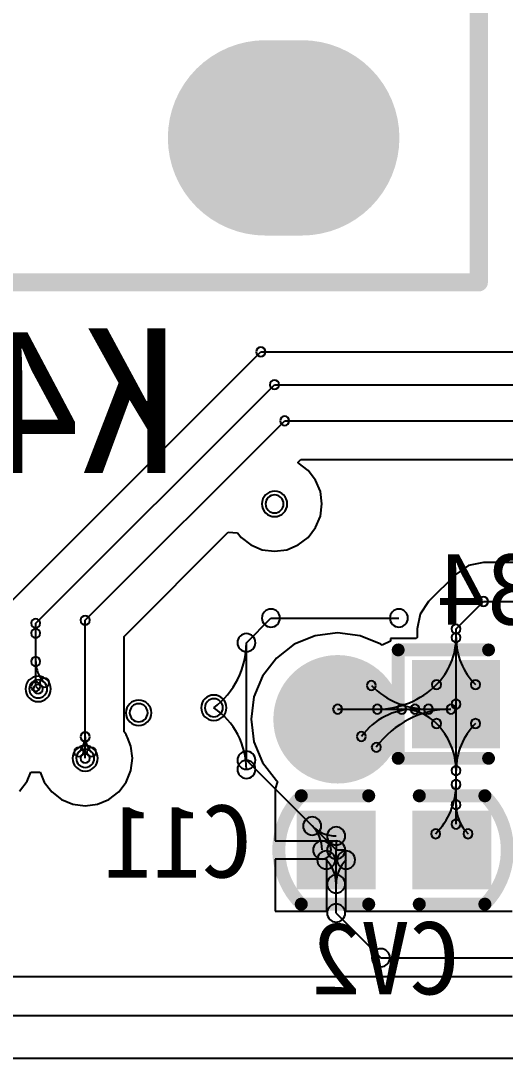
# Model space of a CAD drawing. Header units: inches. Extents: x 32166 to 66782, y 2386 to 7162.
# Drawn here: x 33428.5 to 33458.7, y 2886.6 to 2951.2 of the extents above; entities that cross this region are included whole.
import ezdxf

# ---------------------------------------------------------------- set-up
doc = ezdxf.new("R2010")
doc.units = ezdxf.units.IN
doc.header["$LTSCALE"] = 0.64311
doc.header["$MEASUREMENT"] = 0
for name, color, linetype in [('BOTTOMLAYER', 5, 'CONTINUOUS'), ('BOTTOMOVERLAY', 54, 'CONTINUOUS'), ('BOTTOMPASTE', 16, 'CONTINUOUS'), ('BOTTOMSOLDER', 6, 'CONTINUOUS'), ('KEEPOUTLAYER', 6, 'CONTINUOUS'), ('MULTILAYER', 9, 'CONTINUOUS')]:
    doc.layers.add(name, color=color, linetype=linetype)
doc.styles.get("Standard").update_dxf_attribs({"font": 'txt', "width": 0.8})

msp = doc.modelspace()

# ---------------------------------------------------------------- linework, layer by layer
at = {"layer": 'BOTTOMLAYER'}
for p, q in [((33426.078, 2913.168), (33443.447, 2930.537)), ((33443.447, 2930.537), (33472.941, 2930.537)), ((33429.435, 2913.636), (33444.294, 2928.494)), ((33444.294, 2928.494), (33481.473, 2928.494)), ((33432.513, 2913.824), (33444.933, 2926.244)), ((33444.933, 2926.244), (33481.473, 2926.244)), ((33445.77, 2923.662), (33445.934, 2923.826)), ((33445.934, 2923.826), (33472.639, 2923.826)), ((33445.778, 2923.624), (33445.77, 2923.662)), ((33446.389, 2923.155), (33445.778, 2923.624)), ((33446.858, 2922.544), (33446.389, 2923.155)), ((33447.152, 2921.833), (33446.858, 2922.544)), ((33447.253, 2921.069), (33447.152, 2921.833)), ((33447.152, 2920.306), (33447.253, 2921.069)), ((33446.858, 2919.594), (33447.152, 2920.306)), ((33434.931, 2912.823), (33441.422, 2919.314)), ((33441.422, 2919.314), (33441.992, 2919.276)), ((33441.992, 2919.276), (33442.217, 2918.983)), ((33446.389, 2918.983), (33446.858, 2919.594)), ((33442.217, 2918.983), (33442.828, 2918.514)), ((33445.778, 2918.514), (33446.389, 2918.983)), ((33442.828, 2918.514), (33443.539, 2918.22)), ((33443.539, 2918.22), (33444.303, 2918.119)), ((33444.303, 2918.119), (33445.066, 2918.22)), ((33445.066, 2918.22), (33445.778, 2918.514)), ((33457.308, 2917.412), (33456.382, 2917.228)), ((33473.368, 2917.412), (33457.308, 2917.412)), ((33455.598, 2916.704), (33453.888, 2914.994)), ((33456.382, 2917.228), (33455.598, 2916.704)), ((33453.888, 2914.994), (33453.364, 2914.21)), ((33455.598, 2913.284), (33457.308, 2914.994)), ((33457.308, 2914.994), (33481.473, 2914.994)), ((33453.364, 2914.21), (33453.18, 2913.284)), ((33429.435, 2909.701), (33429.435, 2913.636)), ((33429.435, 2913.014), (33429.435, 2913.636)), ((33432.513, 2905.229), (33432.513, 2913.824)), ((33442.548, 2912.429), (33444.078, 2913.959)), ((33444.078, 2913.959), (33452.043, 2913.959)), ((33434.931, 2906.883), (33434.931, 2912.823)), ((33446.83, 2912.865), (33445.53, 2912.327)), ((33448.225, 2913.049), (33446.83, 2912.865)), ((33449.62, 2912.865), (33448.225, 2913.049)), ((33450.92, 2912.327), (33449.62, 2912.865)), ((33453.18, 2913.284), (33453.18, 2912.744)), ((33455.598, 2908.604), (33455.598, 2913.284)), ((33442.548, 2905.11), (33442.548, 2912.429)), ((33445.53, 2912.327), (33444.414, 2911.47)), ((33450.999, 2912.266), (33450.92, 2912.327)), ((33451.512, 2912.519), (33450.999, 2912.266)), ((33453.123, 2912.69), (33451.512, 2912.69)), ((33451.512, 2912.69), (33451.512, 2912.519)), ((33453.17, 2912.744), (33453.123, 2912.69)), ((33453.18, 2912.744), (33453.17, 2912.744)), ((33453.17, 2912.744), (33453.17, 2912.744)), ((33444.414, 2911.47), (33443.558, 2910.354)), ((33443.558, 2910.354), (33443.019, 2909.054)), ((33429.435, 2909.701), (33429.587, 2909.549)), ((33443.019, 2909.054), (33442.836, 2907.659)), ((33448.225, 2908.289), (33455.283, 2908.289)), ((33455.598, 2901.133), (33455.598, 2908.604)), ((33442.836, 2907.659), (33443.019, 2906.264)), ((33435.068, 2906.704), (33434.931, 2906.883)), ((33435.126, 2906.565), (33435.068, 2906.704)), ((33435.138, 2906.546), (33435.126, 2906.565)), ((33435.142, 2906.524), (33435.138, 2906.546)), ((33435.362, 2905.993), (33435.142, 2906.524)), ((33435.463, 2905.229), (33435.362, 2905.993)), ((33443.019, 2906.264), (33443.558, 2904.965)), ((33435.362, 2904.466), (33435.463, 2905.229)), ((33442.548, 2905.11), (33448.136, 2899.522)), ((33428.902, 2903.799), (33429.135, 2904.361)), ((33429.135, 2904.361), (33429.706, 2904.361)), ((33429.706, 2904.361), (33429.958, 2903.754)), ((33435.068, 2903.754), (33435.362, 2904.466)), ((33443.558, 2904.965), (33444.414, 2903.848)), ((33428.433, 2903.188), (33428.902, 2903.799)), ((33429.958, 2903.754), (33430.427, 2903.143)), ((33434.599, 2903.143), (33435.068, 2903.754)), ((33444.494, 2903.787), (33444.336, 2903.322)), ((33444.414, 2903.848), (33444.494, 2903.787)), ((33430.427, 2903.143), (33431.038, 2902.674)), ((33433.988, 2902.674), (33434.599, 2903.143)), ((33444.336, 2903.322), (33444.336, 2903.322)), ((33444.336, 2903.322), (33444.336, 2903.322)), ((33444.336, 2903.322), (33444.336, 2900.093)), ((33431.038, 2902.674), (33431.749, 2902.38)), ((33433.276, 2902.38), (33433.988, 2902.674)), ((33431.749, 2902.38), (33432.513, 2902.279)), ((33432.513, 2902.279), (33433.276, 2902.38)), ((33444.336, 2900.093), (33448.137, 2900.093)), ((33448.137, 2900.093), (33448.137, 2899.523)), ((33448.136, 2895.591), (33448.136, 2899.522)), ((33448.137, 2899.523), (33448.708, 2899.523)), ((33448.708, 2899.523), (33448.708, 2895.722)), ((33447.565, 2898.95), (33444.336, 2898.95)), ((33444.336, 2898.95), (33444.336, 2895.722)), ((33447.565, 2895.722), (33447.565, 2898.95)), ((33444.336, 2895.722), (33447.565, 2895.722)), ((33448.136, 2895.591), (33450.918, 2892.809)), ((33448.708, 2895.722), (33459.088, 2895.722)), ((33450.918, 2892.809), (33462.888, 2892.809)), ((33459.088, 2891.627), (33424.154, 2891.627)), ((33423.153, 2889.209), (33466.488, 2889.209))]:
    msp.add_line(p, q, dxfattribs=at)
at = {"layer": 'BOTTOMLAYER', "const_width": 11.25}
msp.add_lwpolyline([(33443.742, 2943.861), (33445.992, 2943.861)], dxfattribs=at)
at = {"layer": 'BOTTOMLAYER'}
for points, const_width in [([(33446.554, 2943.861, 1), (33440.929, 2943.861, 1)], 5.625), ([(33448.804, 2943.861, 1), (33443.179, 2943.861, 1)], 5.625), ([(33449.997, 2907.659, 1), (33446.453, 2907.659, 1)], 3.543)]:
    msp.add_lwpolyline(points, format="xyb", close=True, dxfattribs=dict(at, const_width=const_width))
for centre, radius, start, end in [((33443.447, 2930.537), 0.286, 0, 180), ((33443.447, 2930.537), 0.286, 0, 180), ((33443.447, 2930.537), 0.286, 180, 0), ((33443.447, 2930.537), 0.286, 180, 0), ((33444.294, 2928.494), 0.286, 0, 180), ((33444.294, 2928.494), 0.286, 0, 180), ((33444.294, 2928.494), 0.286, 180, 0), ((33444.294, 2928.494), 0.286, 180, 0), ((33444.933, 2926.244), 0.286, 0, 180), ((33444.933, 2926.244), 0.286, 0, 180), ((33444.933, 2926.244), 0.286, 180, 0), ((33444.933, 2926.244), 0.286, 180, 0), ((33444.303, 2921.069), 0.562, 0, 180), ((33444.303, 2921.069), 0.562, 180, 0), ((33457.308, 2914.994), 0.286, 0, 180), ((33457.308, 2914.994), 0.286, 0, 180), ((33457.308, 2914.994), 0.286, 180, 0), ((33457.308, 2914.994), 0.286, 180, 0), ((33432.513, 2913.824), 0.286, 0, 180), ((33432.513, 2913.824), 0.286, 0, 180), ((33444.078, 2913.959), 0.562, 0, 180), ((33444.078, 2913.959), 0.562, 0, 180), ((33452.043, 2913.959), 0.562, 0, 180), ((33429.435, 2913.636), 0.286, 0, 180), ((33429.435, 2913.636), 0.286, 0, 180), ((33429.435, 2913.636), 0.286, 0, 180), ((33429.435, 2913.636), 0.286, 180, 0), ((33429.435, 2913.636), 0.286, 180, 0), ((33429.435, 2913.636), 0.286, 180, 0), ((33432.513, 2913.824), 0.286, 180, 0), ((33432.513, 2913.824), 0.286, 180, 0), ((33444.078, 2913.959), 0.562, 180, 0), ((33444.078, 2913.959), 0.562, 180, 0), ((33452.043, 2913.959), 0.562, 180, 0), ((33455.598, 2913.284), 0.286, 0, 180), ((33455.598, 2913.284), 0.286, 0, 180), ((33429.435, 2913.014), 0.286, 0, 180), ((33429.435, 2913.014), 0.286, 180, 0), ((33442.548, 2912.429), 0.562, 0, 180), ((33442.548, 2912.429), 0.562, 0, 180), ((33442.548, 2912.429), 0.562, 0, 180), ((33442.548, 2912.429), 0.562, 0, 180), ((33455.598, 2913.284), 0.286, 180, 0), ((33455.598, 2913.284), 0.286, 180, 0), ((33455.598, 2912.744), 0.286, 0, 180), ((33455.598, 2912.744), 0.286, 0, 180), ((33455.598, 2912.744), 0.286, 0, 180), ((33455.598, 2912.744), 0.286, 0, 180), ((33455.598, 2912.744), 0.286, 0, 180), ((33455.598, 2912.744), 0.286, 0, 180), ((33437.485, 2912.429), 5.062, 306.869, 360), ((33437.485, 2912.429), 5.062, 306.869, 360), ((33442.548, 2912.429), 0.562, 180, 0), ((33442.548, 2912.429), 0.562, 180, 0), ((33442.548, 2912.429), 0.562, 180, 0), ((33442.548, 2912.429), 0.562, 180, 0), ((33451.459, 2912.744), 4.139, 315, 0), ((33451.459, 2912.744), 4.139, 315, 0), ((33451.459, 2912.744), 4.139, 315, 0), ((33455.598, 2912.744), 0.286, 180, 0), ((33455.598, 2912.744), 0.286, 180, 0), ((33455.598, 2912.744), 0.286, 180, 0), ((33455.598, 2912.744), 0.286, 180, 0), ((33455.598, 2912.744), 0.286, 180, 0), ((33455.598, 2912.744), 0.286, 180, 0), ((33459.737, 2912.744), 4.139, 180, 225), ((33459.737, 2912.744), 4.139, 180, 225), ((33459.737, 2912.744), 4.139, 180, 225), ((33429.435, 2911.253), 0.286, 0, 180), ((33429.435, 2911.253), 0.286, 0, 180), ((33429.435, 2911.253), 0.286, 0, 180), ((33429.435, 2911.253), 0.286, 180, 0), ((33429.435, 2911.253), 0.286, 180, 0), ((33429.435, 2911.253), 0.286, 180, 0), ((33431.29, 2911.253), 1.856, 180.00019, 225.00019), ((33431.29, 2911.253), 1.856, 180.00019, 225.00019), ((33431.29, 2911.253), 1.856, 180.00019, 225.00019), ((33429.978, 2909.941), 0.286, 0, 180), ((33429.978, 2909.941), 0.286, 0, 180), ((33429.978, 2909.941), 0.286, 0, 180), ((33429.587, 2909.549), 0.562, 0, 180), ((33429.587, 2909.549), 0.562, 180, 0), ((33429.435, 2909.701), 0.286, 0, 180), ((33429.435, 2909.701), 0.286, 0, 180), ((33429.435, 2909.701), 0.286, 180, 0), ((33429.435, 2909.701), 0.286, 180, 0), ((33429.587, 2909.549), 0.286, 0, 180), ((33429.587, 2909.549), 0.286, 180, 0), ((33429.978, 2909.941), 0.286, 180, 0), ((33429.978, 2909.941), 0.286, 180, 0), ((33429.978, 2909.941), 0.286, 180, 0), ((33450.326, 2909.761), 0.286, 0, 180), ((33450.326, 2909.761), 0.286, 0, 180), ((33450.326, 2909.761), 0.286, 0, 180), ((33450.326, 2909.761), 0.286, 180, 0), ((33450.326, 2909.761), 0.286, 180, 0), ((33450.326, 2909.761), 0.286, 180, 0), ((33453.879, 2913.313), 5.024, 224.99995, 269.99995), ((33453.879, 2913.313), 5.024, 224.99995, 269.99995), ((33453.879, 2913.313), 5.024, 224.99995, 269.99995), ((33450.698, 2913.504), 5.215, 270.00001, 315.00001), ((33450.698, 2913.504), 5.215, 270.00001, 315.00001), ((33450.698, 2913.504), 5.215, 270.00001, 315.00001), ((33454.385, 2909.817), 0.286, 0, 180), ((33454.385, 2909.817), 0.286, 0, 180), ((33454.385, 2909.817), 0.286, 0, 180), ((33454.385, 2909.817), 0.286, 0, 180), ((33454.385, 2909.817), 0.286, 0, 180), ((33454.385, 2909.817), 0.286, 0, 180), ((33454.385, 2909.817), 0.286, 180, 0), ((33454.385, 2909.817), 0.286, 180, 0), ((33454.385, 2909.817), 0.286, 180, 0), ((33454.385, 2909.817), 0.286, 180, 0), ((33454.385, 2909.817), 0.286, 180, 0), ((33454.385, 2909.817), 0.286, 180, 0), ((33456.81, 2909.817), 0.286, 0, 180), ((33456.81, 2909.817), 0.286, 0, 180), ((33456.81, 2909.817), 0.286, 0, 180), ((33456.81, 2909.817), 0.286, 180, 0), ((33456.81, 2909.817), 0.286, 180, 0), ((33456.81, 2909.817), 0.286, 180, 0), ((33440.523, 2908.379), 0.562, 0, 180), ((33440.523, 2908.379), 0.562, 0, 180), ((33440.523, 2908.379), 0.562, 0, 180), ((33440.523, 2908.379), 0.562, 0, 180), ((33440.523, 2908.379), 0.562, 0, 180), ((33455.598, 2908.604), 0.286, 0, 180), ((33455.598, 2908.604), 0.286, 0, 180), ((33435.843, 2908.064), 0.562, 0, 180), ((33440.523, 2908.379), 0.562, 180, 0), ((33440.523, 2908.379), 0.562, 180, 0), ((33440.523, 2908.379), 0.562, 180, 0), ((33440.523, 2908.379), 0.562, 180, 0), ((33440.523, 2908.379), 0.562, 180, 0), ((33437.884, 2904.534), 4.664, 359.99998, 55.54298), ((33437.884, 2904.534), 4.664, 359.99998, 55.54298), ((33448.225, 2908.289), 0.286, 0, 180), ((33448.225, 2908.289), 0.286, 180, 0), ((33453.043, 2904.169), 4.121, 90.00004, 144.07604), ((33453.043, 2904.169), 4.121, 90.00004, 144.07604), ((33453.043, 2904.169), 4.121, 90.00004, 144.07604), ((33450.698, 2908.289), 0.286, 0, 180), ((33450.698, 2908.289), 0.286, 0, 180), ((33450.698, 2908.289), 0.286, 0, 180), ((33450.698, 2908.289), 0.286, 180, 0), ((33450.698, 2908.289), 0.286, 180, 0), ((33450.698, 2908.289), 0.286, 180, 0), ((33455.282, 2902.546), 5.743, 90.00001, 144.07601), ((33455.282, 2902.546), 5.743, 90.00001, 144.07601), ((33455.282, 2902.546), 5.743, 90.00001, 144.07601), ((33452.219, 2908.289), 0.286, 0, 180), ((33452.219, 2908.289), 0.286, 0, 180), ((33452.219, 2908.289), 0.286, 0, 180), ((33452.219, 2908.289), 0.286, 180, 0), ((33452.219, 2908.289), 0.286, 180, 0), ((33452.219, 2908.289), 0.286, 180, 0), ((33452.219, 2905.226), 3.064, 45.00002, 90.00002), ((33452.219, 2905.226), 3.064, 45.00002, 90.00002), ((33452.219, 2905.226), 3.064, 45.00002, 90.00002), ((33453.043, 2908.289), 0.286, 0, 180), ((33453.043, 2908.289), 0.286, 0, 180), ((33453.043, 2908.289), 0.286, 0, 180), ((33453.043, 2908.289), 0.286, 180, 0), ((33453.043, 2908.289), 0.286, 180, 0), ((33453.043, 2908.289), 0.286, 180, 0), ((33453.879, 2908.289), 0.286, 0, 180), ((33453.879, 2908.289), 0.286, 0, 180), ((33453.879, 2908.289), 0.286, 0, 180), ((33453.879, 2908.289), 0.286, 180, 0), ((33453.879, 2908.289), 0.286, 180, 0), ((33453.879, 2908.289), 0.286, 180, 0), ((33455.282, 2908.289), 0.286, 0, 180), ((33455.282, 2908.289), 0.286, 0, 180), ((33455.282, 2908.289), 0.286, 0, 180), ((33455.283, 2908.289), 0.286, 0, 180), ((33455.282, 2908.289), 0.286, 180, 0), ((33455.282, 2908.289), 0.286, 180, 0), ((33455.282, 2908.289), 0.286, 180, 0), ((33455.283, 2908.289), 0.286, 180, 0), ((33455.598, 2908.604), 0.286, 180, 0), ((33455.598, 2908.604), 0.286, 180, 0), ((33435.843, 2908.064), 0.562, 180, 0), ((33454.385, 2907.392), 0.286, 0, 180), ((33454.385, 2907.392), 0.286, 0, 180), ((33454.385, 2907.392), 0.286, 0, 180), ((33454.385, 2907.392), 0.286, 0, 180), ((33454.385, 2907.392), 0.286, 0, 180), ((33454.385, 2907.392), 0.286, 0, 180), ((33456.81, 2907.392), 0.286, 0, 180), ((33456.81, 2907.392), 0.286, 0, 180), ((33456.81, 2907.392), 0.286, 0, 180), ((33454.385, 2907.392), 0.286, 180, 0), ((33454.385, 2907.392), 0.286, 180, 0), ((33454.385, 2907.392), 0.286, 180, 0), ((33454.385, 2907.392), 0.286, 180, 0), ((33454.385, 2907.392), 0.286, 180, 0), ((33454.385, 2907.392), 0.286, 180, 0), ((33451.459, 2904.465), 4.139, 360, 45), ((33451.459, 2904.465), 4.139, 360, 45), ((33451.459, 2904.465), 4.139, 360, 45), ((33459.737, 2904.465), 4.139, 135, 180), ((33459.737, 2904.465), 4.139, 135, 180), ((33459.737, 2904.465), 4.139, 135, 180), ((33456.81, 2907.392), 0.286, 180, 0), ((33456.81, 2907.392), 0.286, 180, 0), ((33456.81, 2907.392), 0.286, 180, 0), ((33431.177, 2906.566), 1.336, 314.99963, 359.99963), ((33431.177, 2906.566), 1.336, 314.99963, 359.99963), ((33431.177, 2906.566), 1.336, 314.99963, 359.99963), ((33432.513, 2906.566), 0.286, 0, 180), ((33432.513, 2906.566), 0.286, 0, 180), ((33432.513, 2906.566), 0.286, 0, 180), ((33432.513, 2906.566), 0.286, 0, 180), ((33432.513, 2906.566), 0.286, 0, 180), ((33432.513, 2906.566), 0.286, 0, 180), ((33432.513, 2906.566), 0.286, 180, 0), ((33432.513, 2906.566), 0.286, 180, 0), ((33432.513, 2906.566), 0.286, 180, 0), ((33432.513, 2906.566), 0.286, 180, 0), ((33432.513, 2906.566), 0.286, 180, 0), ((33432.513, 2906.566), 0.286, 180, 0), ((33433.849, 2906.566), 1.336, 180.00037, 225.00037), ((33433.849, 2906.566), 1.336, 180.00037, 225.00037), ((33433.849, 2906.566), 1.336, 180.00037, 225.00037), ((33449.706, 2906.586), 0.286, 0, 180), ((33449.706, 2906.586), 0.286, 0, 180), ((33449.706, 2906.586), 0.286, 0, 180), ((33449.706, 2906.586), 0.286, 180, 0), ((33449.706, 2906.586), 0.286, 180, 0), ((33449.706, 2906.586), 0.286, 180, 0), ((33432.121, 2905.621), 0.286, 0, 180), ((33432.121, 2905.621), 0.286, 0, 180), ((33432.121, 2905.621), 0.286, 0, 180), ((33432.513, 2905.229), 0.562, 0, 180), ((33432.904, 2905.621), 0.286, 0, 180), ((33432.904, 2905.621), 0.286, 0, 180), ((33432.904, 2905.621), 0.286, 0, 180), ((33442.548, 2905.11), 0.562, 0, 180), ((33442.548, 2905.11), 0.562, 0, 180), ((33450.632, 2905.916), 0.286, 0, 180), ((33450.632, 2905.916), 0.286, 0, 180), ((33450.632, 2905.916), 0.286, 0, 180), ((33450.632, 2905.916), 0.286, 180, 0), ((33450.632, 2905.916), 0.286, 180, 0), ((33450.632, 2905.916), 0.286, 180, 0), ((33432.121, 2905.621), 0.286, 180, 0), ((33432.121, 2905.621), 0.286, 180, 0), ((33432.121, 2905.621), 0.286, 180, 0), ((33432.513, 2905.229), 0.562, 180, 0), ((33432.513, 2905.229), 0.286, 0, 180), ((33432.513, 2905.229), 0.286, 180, 0), ((33432.904, 2905.621), 0.286, 180, 0), ((33432.904, 2905.621), 0.286, 180, 0), ((33432.904, 2905.621), 0.286, 180, 0), ((33442.548, 2905.11), 0.562, 180, 0), ((33442.548, 2905.11), 0.562, 180, 0), ((33442.548, 2904.534), 0.562, 0, 180), ((33442.548, 2904.534), 0.562, 0, 180), ((33442.548, 2904.534), 0.562, 180, 0), ((33442.548, 2904.534), 0.562, 180, 0), ((33455.598, 2904.465), 0.286, 0, 180), ((33455.598, 2904.465), 0.286, 0, 180), ((33455.598, 2904.465), 0.286, 0, 180), ((33455.598, 2904.465), 0.286, 0, 180), ((33455.598, 2904.465), 0.286, 0, 180), ((33455.598, 2904.465), 0.286, 0, 180), ((33455.598, 2904.465), 0.286, 180, 0), ((33455.598, 2904.465), 0.286, 180, 0), ((33455.598, 2904.465), 0.286, 180, 0), ((33455.598, 2904.465), 0.286, 180, 0), ((33455.598, 2904.465), 0.286, 180, 0), ((33455.598, 2904.465), 0.286, 180, 0), ((33455.598, 2903.603), 0.286, 0, 180), ((33455.598, 2903.603), 0.286, 0, 180), ((33455.598, 2903.603), 0.286, 0, 180), ((33451.255, 2903.603), 4.343, 315.0001, 0.0001), ((33451.255, 2903.603), 4.343, 315.0001, 0.0001), ((33451.255, 2903.603), 4.343, 315.0001, 0.0001), ((33455.598, 2903.603), 0.286, 180, 0), ((33455.598, 2903.603), 0.286, 180, 0), ((33455.598, 2903.603), 0.286, 180, 0), ((33455.598, 2902.339), 0.286, 0, 180), ((33455.598, 2902.339), 0.286, 0, 180), ((33455.598, 2902.339), 0.286, 0, 180), ((33455.598, 2902.339), 0.286, 180, 0), ((33455.598, 2902.339), 0.286, 180, 0), ((33455.598, 2902.339), 0.286, 180, 0), ((33458.154, 2902.339), 2.556, 179.99979, 224.99979), ((33458.154, 2902.339), 2.556, 179.99979, 224.99979), ((33458.154, 2902.339), 2.556, 179.99979, 224.99979), ((33446.642, 2901.016), 0.562, 0, 180), ((33446.642, 2901.016), 0.562, 0, 180), ((33446.642, 2901.016), 0.562, 0, 180), ((33446.642, 2901.016), 0.562, 0, 180), ((33446.642, 2901.016), 0.562, 0, 180), ((33446.642, 2901.016), 0.562, 0, 180), ((33455.598, 2901.133), 0.286, 0, 180), ((33455.598, 2901.133), 0.286, 180, 0), ((33446.642, 2901.016), 0.562, 180, 0), ((33446.642, 2901.016), 0.562, 180, 0), ((33446.642, 2901.016), 0.562, 180, 0), ((33446.642, 2901.016), 0.562, 180, 0), ((33446.642, 2901.016), 0.562, 180, 0), ((33446.642, 2901.016), 0.562, 180, 0), ((33445.148, 2899.522), 2.113, 0.00022, 45.00022), ((33448.136, 2902.51), 2.113, 224.99978, 269.99978), ((33448.136, 2902.51), 2.113, 224.99978, 269.99978), ((33445.148, 2899.522), 2.113, 0.00022, 45.00022), ((33448.136, 2902.51), 2.113, 224.99978, 269.99978), ((33445.148, 2899.522), 2.113, 0.00022, 45.00022), ((33448.136, 2900.397), 0.562, 0, 180), ((33448.136, 2900.397), 0.562, 0, 180), ((33448.136, 2900.397), 0.562, 0, 180), ((33454.326, 2900.532), 0.286, 0, 180), ((33454.326, 2900.532), 0.286, 0, 180), ((33454.326, 2900.532), 0.286, 0, 180), ((33454.326, 2900.532), 0.286, 180, 0), ((33454.326, 2900.532), 0.286, 180, 0), ((33454.326, 2900.532), 0.286, 180, 0), ((33456.346, 2900.532), 0.286, 0, 180), ((33456.346, 2900.532), 0.286, 0, 180), ((33456.346, 2900.532), 0.286, 0, 180), ((33456.346, 2900.532), 0.286, 180, 0), ((33456.346, 2900.532), 0.286, 180, 0), ((33456.346, 2900.532), 0.286, 180, 0), ((33447.261, 2899.522), 0.562, 0, 180), ((33447.261, 2899.522), 0.562, 0, 180), ((33447.261, 2899.522), 0.562, 0, 180), ((33448.136, 2900.397), 0.562, 180, 0), ((33448.136, 2900.397), 0.562, 180, 0), ((33448.136, 2900.397), 0.562, 180, 0), ((33448.136, 2899.522), 0.562, 0, 180), ((33448.136, 2899.522), 0.562, 0, 180), ((33447.261, 2899.522), 0.562, 180, 0), ((33447.261, 2899.522), 0.562, 180, 0), ((33447.261, 2899.522), 0.562, 180, 0), ((33447.517, 2898.903), 0.562, 0, 180), ((33447.517, 2898.903), 0.562, 0, 180), ((33447.517, 2898.903), 0.562, 0, 180), ((33448.136, 2899.522), 0.562, 180, 0), ((33448.136, 2899.522), 0.562, 180, 0), ((33448.755, 2898.903), 0.562, 0, 180), ((33448.755, 2898.903), 0.562, 0, 180), ((33448.755, 2898.903), 0.562, 0, 180), ((33447.517, 2898.903), 0.562, 180, 0), ((33447.517, 2898.903), 0.562, 180, 0), ((33447.517, 2898.903), 0.562, 180, 0), ((33446.023, 2897.409), 2.113, 0.00022, 45.00022), ((33446.023, 2897.409), 2.113, 0.00022, 45.00022), ((33446.023, 2897.409), 2.113, 0.00022, 45.00022), ((33450.249, 2897.409), 2.113, 134.99978, 179.99978), ((33450.249, 2897.409), 2.113, 134.99978, 179.99978), ((33450.249, 2897.409), 2.113, 134.99978, 179.99978), ((33448.755, 2898.903), 0.562, 180, 0), ((33448.755, 2898.903), 0.562, 180, 0), ((33448.755, 2898.903), 0.562, 180, 0), ((33448.136, 2897.409), 0.562, 0, 180), ((33448.136, 2897.409), 0.562, 0, 180), ((33448.136, 2897.409), 0.562, 0, 180), ((33448.136, 2897.409), 0.562, 0, 180), ((33448.136, 2897.409), 0.562, 0, 180), ((33448.136, 2897.409), 0.562, 0, 180), ((33448.136, 2897.409), 0.562, 180, 0), ((33448.136, 2897.409), 0.562, 180, 0), ((33448.136, 2897.409), 0.562, 180, 0), ((33448.136, 2897.409), 0.562, 180, 0), ((33448.136, 2897.409), 0.562, 180, 0), ((33448.136, 2897.409), 0.562, 180, 0), ((33448.136, 2895.591), 0.562, 0, 180), ((33448.136, 2895.591), 0.562, 0, 180), ((33448.136, 2895.591), 0.562, 180, 0), ((33448.136, 2895.591), 0.562, 180, 0), ((33450.918, 2892.809), 0.562, 0, 180), ((33450.918, 2892.809), 0.562, 0, 180), ((33450.918, 2892.809), 0.562, 180, 0), ((33450.918, 2892.809), 0.562, 180, 0)]:
    msp.add_arc(centre, radius, start, end, dxfattribs=at)
for points in [[(33453.312, 2906.318), (33457.884, 2906.318), (33453.312, 2910.89), (33457.884, 2910.89)], [(33450.136, 2901.522), (33446.136, 2901.522), (33450.136, 2897.521), (33446.136, 2897.521)], [(33457.336, 2901.522), (33453.336, 2901.522), (33457.336, 2897.521), (33453.336, 2897.521)]]:
    msp.add_solid(points, dxfattribs=at)
at = {"layer": 'BOTTOMOVERLAY'}
for points, const_width in [([(33457.017, 2934.861), (33457.017, 3065.361)], 1.125), ([(33398.517, 2934.861), (33457.017, 2934.861)], 1.125), ([(33451.998, 2905.229), (33451.998, 2911.979)], 0.8), ([(33451.998, 2911.979), (33457.623, 2911.979)], 0.8), ([(33451.998, 2905.229), (33457.623, 2905.229)], 0.8), ([(33450.161, 2902.897), (33445.964, 2902.897)], 0.81), ([(33457.394, 2902.897), (33453.311, 2902.897)], 0.81), ([(33450.161, 2896.147), (33445.964, 2896.147)], 0.81), ([(33457.394, 2896.147), (33453.311, 2896.147)], 0.81)]:
    msp.add_lwpolyline(points, dxfattribs=dict(at, const_width=const_width))
for points, const_width in [([(33457.298, 2934.861, 1), (33456.735, 2934.861, 1)], 0.562), ([(33457.298, 2934.861, 1), (33456.735, 2934.861, 1)], 0.562), ([(33451.998, 2911.779, 1), (33451.998, 2912.179, 1)], 0.4), ([(33451.998, 2911.779, 1), (33451.998, 2912.179, 1)], 0.4), ([(33457.623, 2911.779, 1), (33457.623, 2912.179, 1)], 0.4), ([(33451.998, 2905.029, 1), (33451.998, 2905.429, 1)], 0.4), ([(33451.998, 2905.029, 1), (33451.998, 2905.429, 1)], 0.4), ([(33457.623, 2905.029, 1), (33457.623, 2905.429, 1)], 0.4), ([(33445.964, 2903.099, 1), (33445.964, 2902.694, 1)], 0.405), ([(33445.964, 2903.099, 1), (33445.964, 2902.694, 1)], 0.405), ([(33450.161, 2903.099, 1), (33450.161, 2902.694, 1)], 0.405), ([(33453.311, 2903.099, 1), (33453.311, 2902.694, 1)], 0.405), ([(33457.394, 2903.099, 1), (33457.394, 2902.694, 1)], 0.405), ([(33457.394, 2903.099, 1), (33457.394, 2902.694, 1)], 0.405), ([(33445.964, 2896.349, 1), (33445.964, 2895.944, 1)], 0.405), ([(33445.964, 2896.349, 1), (33445.964, 2895.944, 1)], 0.405), ([(33450.161, 2896.349, 1), (33450.161, 2895.944, 1)], 0.405), ([(33453.311, 2896.349, 1), (33453.311, 2895.944, 1)], 0.405), ([(33457.394, 2896.349, 1), (33457.394, 2895.944, 1)], 0.405), ([(33457.394, 2896.349, 1), (33457.394, 2895.944, 1)], 0.405)]:
    msp.add_lwpolyline(points, format="xyb", close=True, dxfattribs=dict(at, const_width=const_width))
at = {"layer": 'BOTTOMOVERLAY', "const_width": 0.81}
for points in [[(33445.964, 2896.147, -0.414214), (33445.964, 2902.897)], [(33457.394, 2902.897, -0.414214), (33457.394, 2896.147)]]:
    msp.add_lwpolyline(points, format="xyb", dxfattribs=at)
at = {"layer": 'BOTTOMPASTE'}
for points in [[(33453.312, 2906.318), (33457.884, 2906.318), (33453.312, 2910.89), (33457.884, 2910.89)], [(33450.136, 2901.522), (33446.136, 2901.522), (33450.136, 2897.521), (33446.136, 2897.521)], [(33457.336, 2901.522), (33453.336, 2901.522), (33457.336, 2897.521), (33453.336, 2897.521)]]:
    msp.add_solid(points, dxfattribs=at)
at = {"layer": 'BOTTOMSOLDER', "const_width": 12.164}
msp.add_lwpolyline([(33443.742, 2943.861), (33445.992, 2943.861)], dxfattribs=at)
at = {"layer": 'BOTTOMSOLDER'}
for points, const_width in [([(33446.783, 2943.861, 1), (33440.7, 2943.861, 1)], 6.082), ([(33449.033, 2943.861, 1), (33442.95, 2943.861, 1)], 6.082), ([(33450.225, 2907.659, 1), (33446.225, 2907.659, 1)], 4)]:
    msp.add_lwpolyline(points, format="xyb", close=True, dxfattribs=dict(at, const_width=const_width))
for centre, start, end in [((33444.303, 2921.069), 0, 180), ((33444.303, 2921.069), 180, 0), ((33429.587, 2909.549), 0, 180), ((33429.587, 2909.549), 180, 0), ((33440.523, 2908.379), 0, 180), ((33435.843, 2908.064), 0, 180), ((33440.523, 2908.379), 180, 0), ((33435.843, 2908.064), 180, 0), ((33432.513, 2905.229), 0, 180), ((33432.513, 2905.229), 180, 0)]:
    msp.add_arc(centre, 0.791, start, end, dxfattribs=at)
for points in [[(33452.855, 2905.861), (33458.341, 2905.861), (33452.855, 2911.348), (33458.341, 2911.348)], [(33450.594, 2901.979), (33445.679, 2901.979), (33450.594, 2897.064), (33445.679, 2897.064)], [(33457.794, 2901.979), (33452.879, 2901.979), (33457.794, 2897.064), (33452.879, 2897.064)]]:
    msp.add_solid(points, dxfattribs=at)
at = {"layer": 'KEEPOUTLAYER'}
msp.add_line((32666.613, 2886.554), (34174.114, 2886.554), dxfattribs=at)
at = {"layer": 'MULTILAYER'}
for points, const_width in [([(33446.217, 2943.861, 1), (33443.517, 2943.861, 1)], 2.7), ([(33449.997, 2907.659, 1), (33446.453, 2907.659, 1)], 3.543)]:
    msp.add_lwpolyline(points, format="xyb", close=True, dxfattribs=dict(at, const_width=const_width))
for centre, start, end in [((33444.303, 2921.069), 0, 180), ((33444.303, 2921.069), 180, 0), ((33429.587, 2909.549), 0, 180), ((33429.587, 2909.549), 180, 0), ((33440.523, 2908.379), 0, 180), ((33435.843, 2908.064), 0, 180), ((33440.523, 2908.379), 180, 0), ((33435.843, 2908.064), 180, 0), ((33432.513, 2905.229), 0, 180), ((33432.513, 2905.229), 180, 0)]:
    msp.add_arc(centre, 0.562, start, end, dxfattribs=at)

# ---------------------------------------------------------------- texts
at = {"layer": 'BOTTOMOVERLAY', "text_generation_flag": 2}
for s, height, p in [('K4', 9, (33438.363, 2923.004)), ('R34', 4.5, (33463.563, 2913.554)), ('C11', 4.5, (33442.863, 2897.804)), ('CV2', 4.5, (33455.787, 2890.532))]:
    msp.add_text(s, height=height, rotation=360, dxfattribs=at).set_placement(p)

doc.saveas('drawing.dxf')
